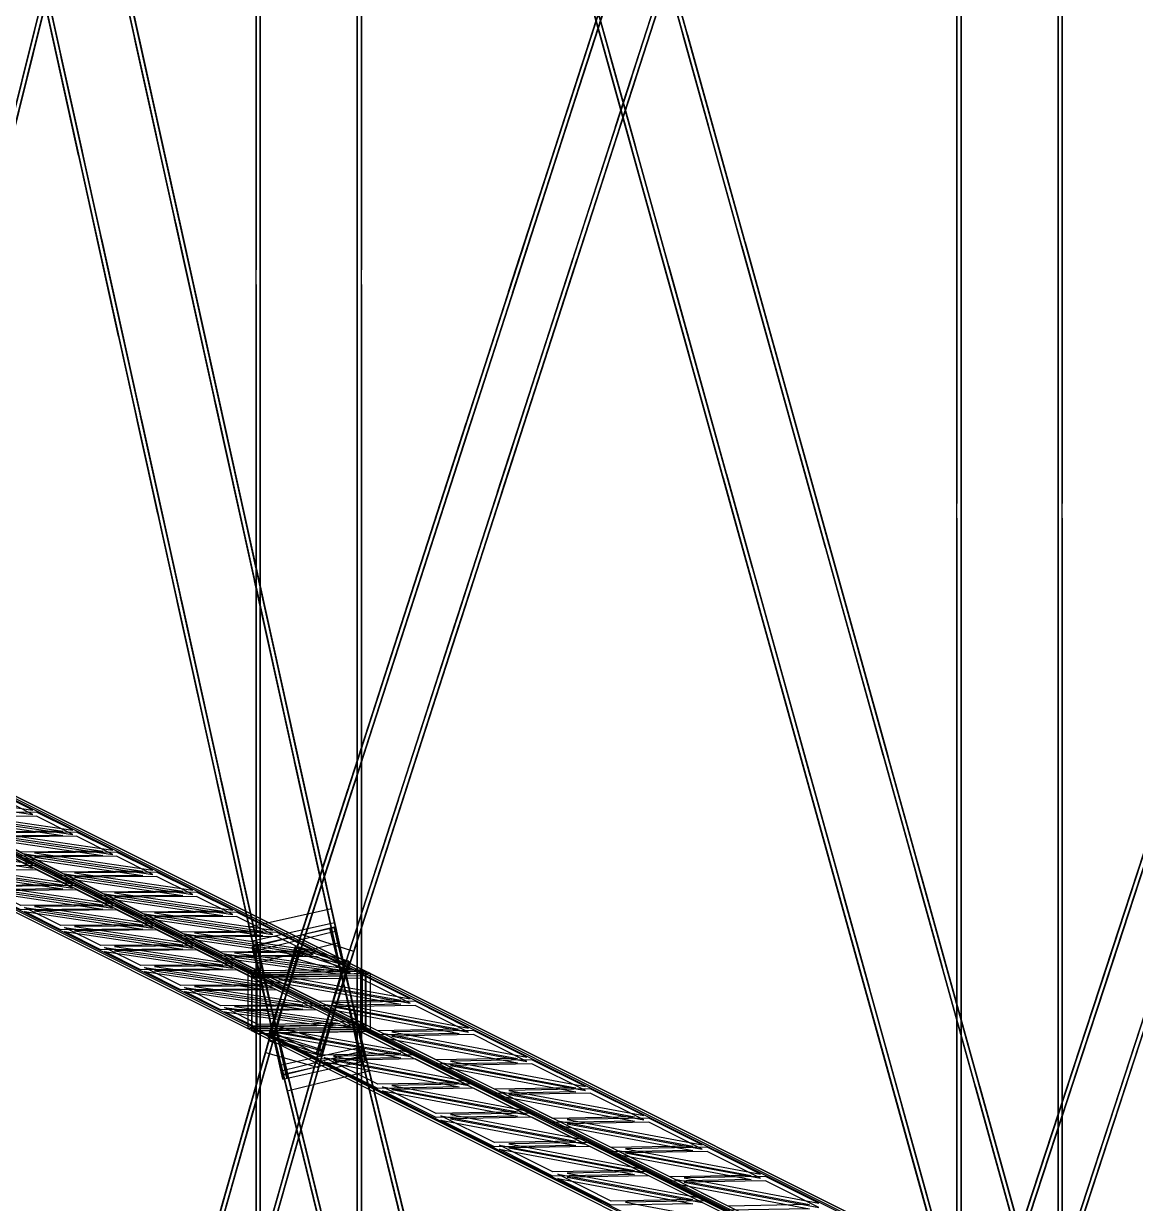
# Model space of a CAD drawing. Header units: millimetres. Extents: x -52000 to 48850, y -48850 to 51750.
# Drawn here: x 15416 to 19641, y -9019 to -4537 of the extents above; entities that cross this region are included whole.
import ezdxf

# ---------------------------------------------------------------- set-up
doc = ezdxf.new("R2010")
doc.units = ezdxf.units.MM
doc.layers.add('D-STR-STRC', color=7, linetype='Continuous', lineweight=25)

msp = doc.modelspace()

# ---------------------------------------------------------------- linework, layer by layer
at = {"layer": 'D-STR-STRC'}
for points in [[(18963.1, -19163.1), (18963.1, 19163.1)], [(19363.1, -19163.1), (19363.1, 19163.1)], [(16300, -16500), (16300, 16500)], [(16700, -16500), (16700, 16500)], [(16598.3, -7953.5), (14773.6, 296.5)], [(16601.9, -7969.8), (14777.3, 280.2)], [(19247.4, -9287.4), (16584.3, 294.2)], [(19251.8, -9303.1), (16588.7, 278.5)], [(16285.8, -8022.6), (14461.2, 227.4)], [(16289.5, -8038.9), (14464.8, 211.1)], [(18939.1, -9373.1), (16276, 208.5)], [(18943.5, -9388.8), (16280.3, 192.8)], [(19112.8, 186), (16449.7, -8064)], [(19118.1, 202.2), (16454.9, -8047.8)], [(22254.4, 190.4), (19115, -9391.2)], [(16645.7, 150.8), (14821.1, -7186.8)], [(19317.9, 137.7), (16654.8, -8112.3)], [(22249.5, 175.4), (19110.1, -9406.2)], [(16641.5, 134), (14816.9, -7203.6)], [(19312.7, 121.5), (16649.5, -8128.5)], [(22449.1, 110), (19309.7, -9471.6)], [(22454, 125), (19314.6, -9456.6)], [(19013.6, -121.5), (16350.5, -8371.5)], [(22151.1, -125), (19011.7, -9706.6)], [(22156, -110), (19016.6, -9691.5)], [(19008.4, -137.7), (16345.2, -8387.7)], [(22355.6, -175.4), (19216.2, -9756.9)], [(16558.1, -201.5), (14733.4, -7539.2)], [(16562.3, -184.7), (14737.6, -7522.4)], [(16710.5, -8461.1), (14885.9, -211.1)], [(19208.2, -202.2), (16545.1, -8452.2)], [(19213.4, -186), (16550.3, -8436)], [(19382.8, -9774.4), (16719.7, -192.8)], [(19387.1, -9790.1), (16724, -208.5)], [(22350.7, -190.4), (19211.2, -9771.9)], [(16714.2, -8477.4), (14889.5, -227.4)], [(16398.1, -8530.2), (14573.4, -280.2)], [(16401.7, -8546.5), (14577.1, -296.5)], [(19074.5, -9860.1), (16411.3, -278.5)], [(19078.8, -9875.8), (16415.7, -294.2)], [(16282.1, -8142.4), (14457.5, -7230.1)], [(16301.9, -8142.2), (14477.3, -7229.9)], [(16698.1, -8138.3), (14873.4, -7226)], [(16717.9, -8138.1), (14893.2, -7225.8)], [(16282.1, -8361.9), (14457.5, -7449.5)], [(16301.9, -8361.7), (14477.3, -7449.3)], [(16698.1, -8357.8), (14873.4, -7445.5)], [(16717.9, -8357.6), (14893.2, -7445.3)], [(16598.3, -7953.5), (16586.5, -7900.3)], [(16285.8, -8022.6), (16274.1, -7969.4)], [(19259.4, -18882.7), (16596.3, -7969.6)], [(16611.1, -8030.4), (16596.3, -7969.6)], [(16471.1, -7997.7), (16454.9, -8047.8)], [(19263.1, -18897.9), (16600, -7984.8)], [(16445.2, -8058.7), (14620.5, -14484.1)], [(16450, -8041.6), (14625.4, -14467)], [(18948.5, -18958.6), (16285.4, -8045.5)], [(16300.2, -8106.3), (16285.4, -8045.5)], [(18952.2, -18973.7), (16289.1, -8060.6)], [(16450, -8041.6), (16437.5, -8085.6)], [(16670.9, -8062.2), (16654.8, -8112.3)], [(16652, -8099), (14827.4, -14524.3)], [(16652, -8099), (16639.5, -8143)], [(16647.2, -8116.1), (14822.5, -14541.5)], [(16282.1, -8142.4), (16268.3, -8135.5)], [(18947, -9475.9), (16283.8, -8144.4)], [(16302.4, -8153.7), (16283.8, -8144.4)], [(18966.6, -9475.6), (16303.5, -8144)], [(19359.6, -9468.5), (16696.5, -8137)], [(16717.9, -8138.1), (16704, -8131.2)], [(19379.3, -9468.2), (16716.2, -8136.6)], [(16734.8, -8145.9), (16716.2, -8136.6)], [(16282.1, -8361.9), (16268.3, -8354.9)], [(18947, -9694.9), (16283.8, -8363.4)], [(16302.4, -8372.7), (16283.8, -8363.4)], [(18966.6, -9694.6), (16303.5, -8363)], [(16361.4, -8337.6), (16345.2, -8387.7)], [(19359.6, -9687.5), (16696.5, -8356)], [(16717.9, -8357.6), (16704, -8350.7)], [(19379.3, -9687.2), (16716.2, -8355.6)], [(16734.8, -8364.9), (16716.2, -8355.6)], [(16348, -8401), (14523.3, -14826.3)], [(16352.8, -8383.9), (14528.2, -14809.2)], [(16348, -8401), (16335.5, -8445)], [(16561.2, -8402.1), (16545.1, -8452.2)], [(16714.2, -8477.4), (16702.4, -8424.2)], [(16550, -8458.4), (14725.3, -14883.7)], [(16554.8, -8441.3), (14730.2, -14866.6)], [(16550, -8458.4), (16537.5, -8502.3)], [(19374, -19352.5), (16710.9, -8439.4)], [(19377.7, -19367.7), (16714.6, -8454.5)], [(16729.4, -8515.3), (16714.6, -8454.5)], [(16401.7, -8546.5), (16389.9, -8493.3)], [(19063.2, -19428.4), (16400, -8515.2)], [(19066.9, -19443.5), (16403.7, -8530.4)], [(16418.6, -8591.2), (16403.7, -8530.4)]]:
    msp.add_lwpolyline(points, dxfattribs=at)
for points in [[(18979.1, -19163.1), (18979.1, -19163.1), (18979.1, 19163.1), (18979.1, 19163.1)], [(19347.1, -19163.1), (19347.1, -19163.1), (19347.1, 19163.1), (19347.1, 19163.1)], [(16316, -16500), (16316, -16500), (16316, 16500), (16316, 16500)], [(16684, -16500), (16684, -16500), (16684, 16500), (16684, 16500)], [(16698.5, -8480.9), (16582.7, -7956.9), (14758, 293.1), (14873.9, -230.9)], [(16714.2, -8477.4), (16598.3, -7953.5), (14773.6, 296.5), (14889.5, -227.4)], [(19371.7, -9794.4), (19232, -9291.7), (16568.9, 289.9), (16708.6, -212.8)], [(19387.1, -9790.1), (19247.4, -9287.4), (16584.3, 294.2), (16724, -208.5)], [(16401.7, -8546.5), (16285.8, -8022.6), (14461.2, 227.4), (14577.1, -296.5)], [(16417.3, -8543.1), (16301.5, -8019.1), (14476.8, 230.9), (14592.7, -293.1)], [(19078.8, -9875.8), (18939.1, -9373.1), (16276, 208.5), (16415.7, -294.2)], [(19094.3, -9871.5), (18954.5, -9368.8), (16291.4, 212.8), (16431.1, -289.9)], [(19118.1, 202.2), (19008.4, -137.7), (16345.2, -8387.7), (16454.9, -8047.8)], [(19133.3, 197.2), (19023.6, -142.6), (16360.5, -8392.6), (16470.2, -8052.8)], [(22254.4, 190.4), (22151.1, -125), (19011.7, -9706.6), (19115, -9391.2)], [(22269.7, 185.4), (22166.3, -130), (19026.9, -9711.5), (19130.2, -9396.2)], [(16630.2, 154.7), (16542.6, -197.6), (14717.9, -7535.3), (14805.5, -7183)], [(16645.7, 150.8), (16558.1, -201.5), (14733.4, -7539.2), (14821.1, -7186.8)], [(19302.7, 142.6), (19193, -197.2), (16529.8, -8447.2), (16639.5, -8107.4)], [(19317.9, 137.7), (19208.2, -202.2), (16545.1, -8452.2), (16654.8, -8112.3)], [(22438.8, 130), (22335.5, -185.4), (19196, -9767), (19299.4, -9451.6)], [(22454, 125), (22350.7, -190.4), (19211.2, -9771.9), (19314.6, -9456.6)], [(16300, -5472.5), (16300, -5472.5), (16300, -2777.5), (16300, -2777.5)], [(16316, -5472.5), (16316, -5472.5), (16316, -2777.5), (16316, -2777.5)], [(16684, -5472.5), (16684, -5472.5), (16684, -2777.5), (16684, -2777.5)], [(16700, -5472.5), (16700, -5472.5), (16700, -2777.5), (16700, -2777.5)], [(18963.1, -6360.2), (18963.1, -6360.2), (18963.1, -3221.4), (18963.1, -3221.4)], [(18979.1, -6360.2), (18979.1, -6360.2), (18979.1, -3221.4), (18979.1, -3221.4)], [(19347.1, -6360.2), (19347.1, -6360.2), (19347.1, -3221.4), (19347.1, -3221.4)], [(19363.1, -6360.2), (19363.1, -6360.2), (19363.1, -3221.4), (19363.1, -3221.4)], [(18017.3, -4921.5), (17904.9, -4516.9), (17698.5, -3774.3)], [(18020.2, -4931.7), (17813.8, -4189), (17701.3, -3784.5)], [(18032.8, -4917.2), (17920.3, -4512.7), (17713.9, -3770)], [(18035.6, -4927.4), (17829.2, -4184.7), (17716.8, -3780.2)], [(17739.9, -4998.6), (17627.4, -4594.1), (17421, -3851.4)], [(17724.4, -5002.9), (17612, -4598.4), (17405.6, -3855.7)], [(17727.3, -5013.1), (17520.9, -4270.4), (17408.4, -3865.9)], [(17742.7, -5008.8), (17536.3, -4266.2), (17423.9, -3861.6)], [(15919.6, -4959.2), (15826.4, -4537.5), (15686.1, -3903.3)], [(15922.5, -4972.1), (15782.2, -4337.8), (15689, -3916.1)], [(15935.3, -4955.7), (15842, -4534.1), (15701.7, -3899.8)], [(15938.1, -4968.6), (15797.8, -4334.3), (15704.6, -3912.7)], [(15622.8, -5024.8), (15529.6, -4603.2), (15389.3, -3968.9)], [(15625.7, -5037.7), (15485.4, -4403.4), (15392.1, -3981.8)], [(15638.4, -5021.4), (15545.2, -4599.7), (15404.9, -3965.4)], [(15641.3, -5034.2), (15501, -4400), (15407.8, -3978.3)], [(17759.8, -4005.4), (17682.8, -4244.1), (17477, -4881.5)], [(17764.3, -3991.5), (17558.6, -4628.9), (17481.5, -4867.6)], [(17775.1, -4010.3), (17698, -4249), (17492.3, -4886.4)], [(17779.5, -3996.4), (17573.8, -4633.8), (17496.7, -4872.5)], [(17944.5, -4065), (17867.4, -4303.7), (17661.7, -4941.1)], [(17948.9, -4051.1), (17743.2, -4688.5), (17666.1, -4927.2)], [(17959.7, -4069.9), (17882.6, -4308.6), (17676.9, -4946)], [(17964.2, -4056), (17758.4, -4693.4), (17681.4, -4932.1)], [(15544.7, -4210.3), (15483.2, -4457.8), (15343.3, -5020.5)], [(15548.7, -4194.6), (15408.7, -4757.2), (15347.2, -5004.7)], [(15564.2, -4198.4), (15424.3, -4761.1), (15362.7, -5008.6)], [(15560.3, -4214.2), (15498.7, -4461.7), (15358.8, -5024.4)], [(18254.7, -5715.6), (18142.3, -5311.1), (17935.8, -4568.5)], [(16071.7, -5646.7), (15978.5, -5225), (15838.2, -4590.8)], [(16074.6, -5659.6), (15934.3, -5025.3), (15841, -4603.6)], [(16087.3, -5643.2), (15994.1, -5221.6), (15853.8, -4587.3)], [(16090.2, -5656.1), (15949.9, -5021.8), (15856.6, -4600.2)], [(18239.3, -5719.9), (18126.8, -5315.4), (17920.4, -4572.7)], [(18242.1, -5730.2), (18035.7, -4987.5), (17923.3, -4583)], [(18257.5, -5725.9), (18051.1, -4983.2), (17938.7, -4578.7)], [(15774.9, -5712.3), (15681.6, -5290.7), (15541.3, -4656.4)], [(15790.5, -5708.9), (15697.2, -5287.2), (15557, -4652.9)], [(17946.4, -5801.3), (17833.9, -5396.8), (17627.5, -4654.1)], [(17961.8, -5797.1), (17849.4, -5392.5), (17642.9, -4649.9)], [(17964.6, -5807.3), (17758.2, -5064.6), (17645.8, -4660.1)], [(15777.7, -5725.2), (15637.4, -5090.9), (15544.2, -4669.3)], [(15793.3, -5721.7), (15653.1, -5087.5), (15559.8, -4665.8)], [(17537.9, -4692.9), (17460.9, -4931.6), (17255.1, -5569)], [(17542.4, -4679), (17336.6, -5316.4), (17259.6, -5555.1)], [(17553.1, -4697.8), (17476.1, -4936.5), (17270.3, -5573.9)], [(17557.6, -4683.9), (17351.9, -5321.3), (17274.8, -5560)], [(17949.2, -5811.6), (17742.8, -5068.9), (17630.4, -4664.4)], [(17727, -4738.6), (17521.3, -5376), (17444.2, -5614.7)], [(17742.2, -4743.5), (17536.5, -5380.9), (17459.4, -5619.6)], [(17722.5, -4752.5), (17645.5, -4991.2), (17439.7, -5628.6)], [(17737.8, -4757.4), (17660.7, -4996.1), (17455, -5633.5)], [(16223.8, -6334.2), (16130.5, -5912.5), (15990.2, -5278.3)], [(16239.4, -6330.7), (16146.1, -5909.1), (16005.8, -5274.8)], [(16242.2, -6343.6), (16101.9, -5709.3), (16008.7, -5287.7)], [(16226.6, -6347.1), (16086.3, -5712.8), (15993.1, -5291.1)], [(15926.9, -6399.8), (15833.7, -5978.2), (15693.4, -5343.9)], [(15929.8, -6412.7), (15789.5, -5778.4), (15696.2, -5356.8)], [(15942.5, -6396.4), (15849.3, -5974.7), (15709, -5340.4)], [(15945.4, -6409.2), (15805.1, -5775), (15711.9, -5353.3)], [(17320.5, -5366.5), (17114.7, -6003.9), (17037.7, -6242.6)], [(17335.7, -5371.4), (17129.9, -6008.8), (17052.9, -6247.5)], [(18461.2, -6518.4), (18348.8, -6113.9), (18142.3, -5371.2)], [(18476.6, -6514.1), (18364.2, -6109.6), (18157.8, -5366.9)], [(18479.5, -6524.3), (18273, -5781.7), (18160.6, -5377.2)], [(17316, -5380.4), (17238.9, -5619.1), (17033.2, -6256.5)], [(17331.2, -5385.3), (17254.2, -5624), (17048.4, -6261.4)], [(18464, -6528.6), (18257.6, -5786), (18145.2, -5381.4)], [(17500.6, -5440), (17423.6, -5678.7), (17217.8, -6316.1)], [(17505.1, -5426.1), (17299.3, -6063.5), (17222.3, -6302.2)], [(17515.8, -5444.9), (17438.8, -5683.6), (17233, -6321)], [(17520.3, -5431), (17314.6, -6068.4), (17237.5, -6307.1)], [(18168.3, -6599.8), (18055.9, -6195.3), (17849.5, -5452.6)], [(18171.1, -6610), (17964.7, -5867.4), (17852.3, -5462.9)], [(18183.7, -6595.5), (18071.3, -6191), (17864.9, -5448.3)], [(18186.6, -6605.8), (17980.1, -5863.1), (17867.7, -5458.6)], [(16300, -8222.5), (16300, -8222.5), (16300, -5527.5), (16300, -5527.5)], [(16316, -8222.5), (16316, -8222.5), (16316, -5527.5), (16316, -5527.5)], [(16684, -8222.5), (16684, -8222.5), (16684, -5527.5), (16684, -5527.5)], [(16700, -8222.5), (16700, -8222.5), (16700, -5527.5), (16700, -5527.5)], [(16375.8, -7021.7), (16282.6, -6600), (16142.3, -5965.8)], [(16378.7, -7034.6), (16238.4, -6400.3), (16145.1, -5978.6)], [(16391.4, -7018.2), (16298.2, -6596.6), (16157.9, -5962.3)], [(16394.3, -7031.1), (16254, -6396.8), (16160.7, -5975.2)], [(16079, -7087.3), (15985.7, -6665.7), (15845.4, -6031.4)], [(16081.8, -7100.2), (15941.5, -6465.9), (15848.3, -6044.3)], [(16094.6, -7083.9), (16001.4, -6662.2), (15861.1, -6027.9)], [(16097.5, -7096.7), (15957.2, -6462.5), (15863.9, -6040.8)], [(17094.1, -6067.9), (17017, -6306.6), (16811.3, -6944)], [(17098.5, -6054), (16892.8, -6691.4), (16815.7, -6930.1)], [(17109.3, -6072.8), (17032.2, -6311.5), (16826.5, -6948.9)], [(17113.8, -6058.9), (16908, -6696.3), (16831, -6935)], [(17278.7, -6127.5), (17201.6, -6366.2), (16995.9, -7003.6)], [(17283.2, -6113.6), (17077.4, -6751), (17000.4, -6989.7)], [(17293.9, -6132.4), (17216.9, -6371.1), (17011.1, -7008.5)], [(17298.4, -6118.5), (17092.6, -6755.9), (17015.6, -6994.6)], [(18683.1, -7316.9), (18570.7, -6912.3), (18364.3, -6169.7)], [(18686, -7327.1), (18479.6, -6584.4), (18367.1, -6179.9)], [(18698.5, -7312.6), (18586.1, -6908.1), (18379.7, -6165.4)], [(18701.4, -7322.8), (18495, -6580.1), (18382.5, -6175.6)], [(18390.2, -7398.3), (18277.8, -6993.7), (18071.4, -6251.1)], [(18393.1, -7408.5), (18186.7, -6665.8), (18074.2, -6261.3)], [(18405.6, -7394), (18293.2, -6989.5), (18086.8, -6246.8)], [(18408.5, -7404.2), (18202.1, -6661.5), (18089.6, -6257)], [(18963.1, -9554.1), (18963.1, -9554.1), (18963.1, -6415.2), (18963.1, -6415.2)], [(18979.1, -9554.1), (18979.1, -9554.1), (18979.1, -6415.2), (18979.1, -6415.2)], [(19347.1, -9554.1), (19347.1, -9554.1), (19347.1, -6415.2), (19347.1, -6415.2)], [(19363.1, -9554.1), (19363.1, -9554.1), (19363.1, -6415.2), (19363.1, -6415.2)], [(16527.9, -7709.2), (16434.6, -7287.5), (16294.3, -6653.3)], [(16530.7, -7722.1), (16390.4, -7087.8), (16297.2, -6666.1)], [(16543.5, -7705.7), (16450.2, -7284.1), (16309.9, -6649.8)], [(16546.3, -7718.6), (16406.1, -7084.3), (16312.8, -6662.7)], [(16231, -7774.8), (16137.8, -7353.2), (15997.5, -6718.9)], [(16246.7, -7771.4), (16153.4, -7349.7), (16013.1, -6715.4)], [(16233.9, -7787.7), (16093.6, -7153.4), (16000.4, -6731.8)], [(16249.5, -7784.2), (16109.2, -7150), (16016, -6728.3)], [(16872.1, -6755.4), (16795.1, -6994.1), (16589.3, -7631.5)], [(16876.6, -6741.5), (16670.9, -7378.9), (16593.8, -7617.6)], [(16887.4, -6760.3), (16810.3, -6999), (16604.6, -7636.4)], [(16891.8, -6746.4), (16686.1, -7383.8), (16609, -7622.5)], [(17061.2, -6801.1), (16855.5, -7438.5), (16778.4, -7677.2)], [(17076.5, -6806), (16870.7, -7443.4), (16793.7, -7682.1)], [(17056.8, -6815), (16979.7, -7053.7), (16773.9, -7691.1)], [(17072, -6819.9), (16994.9, -7058.6), (16789.2, -7696)], [(18905.1, -8115.3), (18792.6, -7710.8), (18586.2, -6968.1)], [(18907.9, -8125.6), (18701.5, -7382.9), (18589, -6978.4)], [(18920.5, -8111), (18808, -7706.5), (18601.6, -6963.8)], [(18923.3, -8121.3), (18716.9, -7378.6), (18604.5, -6974.1)], [(18612.2, -8196.7), (18499.7, -7792.2), (18293.3, -7049.5)], [(18615, -8207), (18408.6, -7464.3), (18296.2, -7059.8)], [(18627.6, -8192.4), (18515.1, -7787.9), (18308.7, -7045.3)], [(18630.4, -8202.7), (18424, -7460), (18311.6, -7055.5)], [(19873.7, -7075.6), (19801.1, -7297.2), (19558.6, -8037.4)], [(19876.2, -7068.1), (19633.7, -7808.3), (19561.1, -8029.8)], [(19888.9, -7080.6), (19816.3, -7302.1), (19573.8, -8042.4)], [(19891.4, -7073), (19648.9, -7813.3), (19576.3, -8034.8)], [(16717.9, -8138.1), (16282.1, -8142.4), (14457.5, -7230.1), (14893.2, -7225.8)], [(16717.9, -8154.1), (16282.1, -8158.4), (14457.5, -7246), (14893.2, -7241.8)], [(16671.4, -8358.1), (16578.1, -7936.5), (16446.4, -7340.8)], [(16687, -8354.6), (16593.8, -7933), (16462, -7337.3)], [(16689.9, -8367.5), (16558.1, -7771.8), (16464.9, -7350.2)], [(16674.2, -8371), (16542.5, -7775.3), (16449.2, -7353.6)], [(16717.9, -8341.6), (16282.1, -8345.9), (14457.5, -7433.6), (14893.2, -7429.3)], [(16374.6, -8423.7), (16281.3, -8002.1), (16149.6, -7406.4)], [(16377.4, -8436.6), (16245.7, -7840.9), (16152.4, -7419.3)], [(16390.2, -8420.3), (16296.9, -7998.7), (16165.2, -7402.9)], [(16393, -8433.2), (16261.3, -7837.5), (16168, -7415.8)], [(16654.7, -7429), (16460.6, -8030.1), (16383.6, -8268.8)], [(16669.9, -7433.9), (16475.9, -8035), (16398.8, -8273.7)], [(16717.9, -8357.6), (16282.1, -8361.9), (14457.5, -7449.5), (14893.2, -7445.3)], [(15451.8, -7525.3), (15313.6, -7456.2), (15001.6, -7459.2)], [(15451.8, -7541.2), (15313.6, -7472.1), (15001.6, -7475.2)], [(16650.2, -7442.9), (16573.2, -7681.6), (16379.1, -8282.6)], [(16665.4, -7447.8), (16588.4, -7686.5), (16394.4, -8287.6)], [(16834.8, -7502.5), (16757.8, -7741.2), (16563.7, -8342.2)], [(16839.3, -7488.6), (16645.3, -8089.7), (16568.2, -8328.4)], [(16850, -7507.4), (16773, -7746.1), (16579, -8347.2)], [(16854.5, -7493.5), (16660.5, -8094.6), (16583.4, -8333.3)], [(15565.5, -7604.9), (15253.5, -7607.9), (15115.4, -7538.8)], [(15565.5, -7620.8), (15253.5, -7623.9), (15115.4, -7554.8)], [(15603.8, -7601.3), (15465.6, -7532.2), (15153.7, -7535.3)], [(15603.8, -7617.3), (15465.6, -7548.2), (15153.7, -7551.2)], [(15717.6, -7680.9), (15405.6, -7683.9), (15267.4, -7614.9)], [(15755.9, -7677.3), (15617.7, -7608.2), (15305.7, -7611.3)], [(15451.8, -7728.8), (15313.6, -7659.7), (15001.6, -7662.7)], [(15717.6, -7696.9), (15405.6, -7699.9), (15267.4, -7630.8)], [(15755.9, -7693.3), (15617.7, -7624.2), (15305.7, -7627.3)], [(15451.8, -7744.7), (15313.6, -7675.6), (15001.6, -7678.7)], [(15869.6, -7756.9), (15557.7, -7760), (15419.5, -7690.9)], [(15869.6, -7772.9), (15557.7, -7775.9), (15419.5, -7706.8)], [(15907.9, -7753.4), (15769.7, -7684.3), (15457.8, -7687.3)], [(15907.9, -7769.3), (15769.7, -7700.2), (15457.8, -7703.3)], [(15565.5, -7808.4), (15253.5, -7811.4), (15115.4, -7742.3)], [(15603.8, -7804.8), (15465.6, -7735.7), (15153.7, -7738.8)], [(15603.8, -7820.8), (15465.6, -7751.7), (15153.7, -7754.7)], [(15565.5, -7824.3), (15253.5, -7827.4), (15115.4, -7758.3)], [(16021.7, -7832.9), (15709.7, -7836), (15571.5, -7766.9)], [(16021.7, -7848.9), (15709.7, -7852), (15571.5, -7782.9)], [(16060, -7829.4), (15921.8, -7760.3), (15609.8, -7763.4)], [(16060, -7845.3), (15921.8, -7776.3), (15609.8, -7779.3)], [(19127, -8913.8), (19014.6, -8509.3), (18808.1, -7766.6)], [(19129.8, -8924), (18923.4, -8181.4), (18811, -7776.8)], [(19142.4, -8909.5), (19030, -8505), (18823.5, -7762.3)], [(19145.2, -8919.7), (18938.8, -8177.1), (18826.4, -7772.5)], [(15717.6, -7884.4), (15405.6, -7887.4), (15267.4, -7818.4)], [(15717.6, -7900.4), (15405.6, -7903.4), (15267.4, -7834.3)], [(15755.9, -7880.8), (15617.7, -7811.7), (15305.7, -7814.8)], [(15755.9, -7896.8), (15617.7, -7827.7), (15305.7, -7830.8)], [(16173.7, -7909), (15861.8, -7912), (15723.6, -7842.9)], [(16212, -7905.4), (16073.9, -7836.3), (15761.9, -7839.4)], [(15907.9, -7956.9), (15769.7, -7887.8), (15457.8, -7890.8)], [(16173.7, -7924.9), (15861.8, -7928), (15723.6, -7858.9)], [(16212, -7921.4), (16073.9, -7852.3), (15761.9, -7855.3)], [(18834.1, -8995.2), (18721.7, -8590.7), (18515.2, -7848)], [(18836.9, -9005.4), (18630.5, -8262.8), (18518.1, -7858.2)], [(18849.5, -8990.9), (18737.1, -8586.4), (18530.6, -7843.7)], [(18852.3, -9001.1), (18645.9, -8258.5), (18533.5, -7854)], [(19612.1, -7874.1), (19539.5, -8095.6), (19297, -8835.8)], [(19614.6, -7866.5), (19372, -8606.7), (19299.5, -8828.3)], [(19627.3, -7879.1), (19554.7, -8100.6), (19312.2, -8840.8)], [(19629.8, -7871.5), (19387.2, -8611.7), (19314.7, -8833.2)], [(15869.6, -7960.4), (15557.7, -7963.5), (15419.5, -7894.4)], [(15869.6, -7976.4), (15557.7, -7979.4), (15419.5, -7910.3)], [(15907.9, -7972.8), (15769.7, -7903.7), (15457.8, -7906.8)], [(16325.8, -7985), (16013.8, -7988.1), (15875.6, -7919)], [(16364.1, -7981.4), (16225.9, -7912.3), (15914, -7915.4)], [(16364.1, -7997.4), (16225.9, -7928.3), (15914, -7931.4)], [(16389.9, -8493.3), (16702.4, -8424.2), (16586.5, -7900.3), (16274.1, -7969.4)], [(19798.9, -7926.9), (19556.4, -8667.1), (19483.8, -8888.7)], [(19814.1, -7931.9), (19571.6, -8672.1), (19499, -8893.6)], [(16021.7, -8036.4), (15709.7, -8039.5), (15571.5, -7970.4)], [(16060, -8032.9), (15921.8, -7963.8), (15609.8, -7966.9)], [(16325.8, -8001), (16013.8, -8004), (15875.6, -7934.9)], [(16289.1, -8060.6), (16600, -7984.8), (16596.3, -7969.6), (16285.4, -8045.5)], [(16403.7, -8530.4), (16714.6, -8454.5), (16596.3, -7969.6), (16285.4, -8045.5)], [(16289.5, -8038.9), (16601.9, -7969.8), (16598.3, -7953.5), (16285.8, -8022.6)], [(16401.7, -8546.5), (16714.2, -8477.4), (16598.3, -7953.5), (16285.8, -8022.6)], [(19362.2, -19371.5), (19243.9, -18886.5), (16580.7, -7973.4), (16699.1, -8458.3)], [(19377.7, -19367.7), (19259.4, -18882.7), (16596.3, -7969.6), (16714.6, -8454.5)], [(19796.5, -7934.5), (19723.9, -8156), (19481.3, -8896.2)], [(19811.7, -7939.5), (19739.1, -8161), (19496.5, -8901.2)], [(16021.7, -8052.4), (15709.7, -8055.5), (15571.5, -7986.4)], [(16060, -8048.8), (15921.8, -7979.8), (15609.8, -7982.8)], [(16477.8, -8061), (16165.9, -8064.1), (16027.7, -7995)], [(16477.8, -8077), (16165.9, -8080), (16027.7, -8011)], [(16516.2, -8057.5), (16378, -7988.4), (16066, -7991.4)], [(16516.2, -8073.4), (16378, -8004.3), (16066, -8007.4)], [(16670.9, -8062.2), (16471.1, -7997.7), (16361.4, -8337.6), (16561.2, -8402.1)], [(16450, -8041.6), (16348, -8401), (14523.3, -14826.3), (14625.4, -14467)], [(16465.4, -8046), (16363.4, -8405.4), (14538.7, -14830.7), (14640.8, -14471.4)], [(16173.7, -8112.5), (15861.8, -8115.5), (15723.6, -8046.4)], [(16173.7, -8128.4), (15861.8, -8131.5), (15723.6, -8062.4)], [(16212, -8108.9), (16073.9, -8039.8), (15761.9, -8042.9)], [(16212, -8124.9), (16073.9, -8055.8), (15761.9, -8058.8)], [(16658.2, -8128.5), (16530, -8064.4), (16218.1, -8067.5)], [(19066.9, -19443.5), (18948.5, -18958.6), (16285.4, -8045.5), (16403.7, -8530.4)], [(16418.6, -8591.2), (16729.4, -8515.3), (16611.1, -8030.4), (16300.2, -8106.3)], [(19082.4, -19439.7), (18964.1, -18954.8), (16300.9, -8041.7), (16419.3, -8526.6)], [(16654.8, -8112.3), (16454.9, -8047.8), (16345.2, -8387.7), (16545.1, -8452.2)], [(16652, -8099), (16450, -8041.6), (16348, -8401), (16550, -8458.4)], [(16652, -8099), (16450, -8041.6), (16445.2, -8058.7), (16647.2, -8116.1)], [(16654.8, -8112.3), (16454.9, -8047.8), (16449.7, -8064), (16649.5, -8128.5)], [(16636.6, -8094.6), (16534.6, -8454), (14709.9, -14879.3), (14812, -14520)], [(16652, -8099), (16550, -8458.4), (14725.3, -14883.7), (14827.4, -14524.3)], [(16619.8, -8132), (16307.9, -8135.1), (16179.7, -8071)], [(16619.8, -8148), (16307.9, -8151), (16179.7, -8087)], [(16658.2, -8144.4), (16530, -8080.4), (16218.1, -8083.4)], [(16639.5, -8143), (16437.5, -8085.6), (16335.5, -8445), (16537.5, -8502.3)], [(16901.2, -9286.6), (16806, -8896.4), (16609.6, -8091.9)], [(16902.8, -9293.4), (16706.5, -8488.8), (16611.3, -8098.6)], [(16916.7, -9282.8), (16821.5, -8892.6), (16625.2, -8088.1)], [(16918.4, -9289.6), (16722, -8485), (16626.8, -8094.8)], [(16325.8, -8188.5), (16013.8, -8191.6), (15875.6, -8122.5)], [(16325.8, -8204.5), (16013.8, -8207.5), (15875.6, -8138.4)], [(16364.1, -8184.9), (16225.9, -8115.8), (15914, -8118.9)], [(16364.1, -8200.9), (16225.9, -8131.8), (15914, -8134.9)], [(16422.2, -8139.6), (16291.7, -8599.2), (16220, -8851.6)], [(16437.6, -8144), (16307.1, -8603.6), (16235.4, -8856)], [(16704, -8350.7), (16704, -8131.2), (16268.3, -8135.5), (16268.3, -8354.9)], [(16717.9, -8357.6), (16717.9, -8138.1), (16282.1, -8142.4), (16282.1, -8361.9)], [(16301.9, -8361.7), (16301.9, -8142.2), (16282.1, -8142.4), (16282.1, -8361.9)], [(19379.3, -9468.2), (18947, -9475.9), (16283.8, -8144.4), (16716.2, -8136.6)], [(16716.2, -8355.6), (16716.2, -8136.6), (16283.8, -8144.4), (16283.8, -8363.4)], [(16303.5, -8363), (16303.5, -8144), (16283.8, -8144.4), (16283.8, -8363.4)], [(19379.3, -9484.1), (18947, -9491.9), (16283.8, -8160.3), (16716.2, -8152.5)], [(16734.8, -8364.9), (16734.8, -8145.9), (16302.4, -8153.7), (16302.4, -8372.7)], [(16849.5, -8246.5), (16540, -8252.1), (16350.1, -8157.2)], [(16885.3, -8241.5), (16695.5, -8146.6), (16386, -8152.2)], [(16716.2, -8355.6), (16716.2, -8136.6), (16696.5, -8137), (16696.5, -8356)], [(16717.9, -8357.6), (16717.9, -8138.1), (16698.1, -8138.3), (16698.1, -8357.8)], [(16477.8, -8264.5), (16165.9, -8267.6), (16027.7, -8198.5)], [(16516.2, -8261), (16378, -8191.9), (16066, -8194.9)], [(16416.9, -8158.3), (16345.2, -8410.7), (16214.7, -8870.3)], [(16432.3, -8162.7), (16360.6, -8415.1), (16230.1, -8874.7)], [(16605.9, -9358.7), (16510.6, -8968.5), (16314.3, -8163.9)], [(16607.5, -9365.4), (16411.2, -8560.9), (16315.9, -8170.7)], [(16621.4, -9354.9), (16526.2, -8964.7), (16329.8, -8160.1)], [(16623.1, -9361.7), (16426.7, -8557.1), (16331.5, -8166.9)], [(16849.5, -8262.4), (16540, -8268), (16350.1, -8173.1)], [(16885.3, -8257.5), (16695.5, -8162.6), (16386, -8168.1)], [(16608.8, -8192.6), (16478.3, -8652.2), (16406.6, -8904.6)], [(16624.2, -8197), (16493.7, -8656.6), (16422, -8909)], [(16477.8, -8280.5), (16165.9, -8283.5), (16027.7, -8214.4)], [(16516.2, -8276.9), (16378, -8207.8), (16066, -8210.9)], [(16603.5, -8211.3), (16531.8, -8463.7), (16401.3, -8923.3)], [(16618.9, -8215.7), (16547.2, -8468.1), (16416.7, -8927.7)], [(16619.8, -8335.5), (16307.9, -8338.6), (16179.7, -8274.5)], [(16619.8, -8351.5), (16307.9, -8354.5), (16179.7, -8290.5)], [(16658.2, -8332), (16530, -8267.9), (16218.1, -8271)], [(16658.2, -8347.9), (16530, -8283.9), (16218.1, -8286.9)], [(16300, -10972.5), (16300, -10972.5), (16300, -8277.5), (16300, -8277.5)], [(16316, -10972.5), (16316, -10972.5), (16316, -8277.5), (16316, -8277.5)], [(17071.4, -8357.5), (16761.9, -8363), (16558.6, -8261.4)], [(17071.4, -8373.4), (16761.9, -8379), (16558.6, -8277.3)], [(17107.2, -8352.5), (16903.9, -8250.8), (16594.4, -8256.4)], [(17107.2, -8368.4), (16903.9, -8266.8), (16594.4, -8272.3)], [(16684, -10972.5), (16684, -10972.5), (16684, -8277.5), (16684, -8277.5)], [(16700, -10972.5), (16700, -10972.5), (16700, -8277.5), (16700, -8277.5)], [(19379.3, -9671.3), (18947, -9679), (16283.8, -8347.5), (16716.2, -8339.7)], [(19379.3, -9687.2), (18947, -9694.9), (16283.8, -8363.4), (16716.2, -8355.6)], [(16550.3, -8436), (16350.5, -8371.5), (16345.2, -8387.7), (16545.1, -8452.2)], [(16849.5, -8449.6), (16540, -8455.2), (16350.1, -8360.2)], [(16849.5, -8465.5), (16540, -8471.1), (16350.1, -8376.2)], [(16885.3, -8444.6), (16695.5, -8349.7), (16386, -8355.3)], [(16885.3, -8460.6), (16695.5, -8365.6), (16386, -8371.2)], [(17293.3, -8468.4), (16983.8, -8474), (16780.5, -8372.3)], [(17329.2, -8463.5), (17125.8, -8361.8), (16816.3, -8367.4)], [(17329.2, -8479.4), (17125.8, -8377.7), (16816.3, -8383.3)], [(16554.8, -8441.3), (16352.8, -8383.9), (16348, -8401), (16550, -8458.4)], [(17293.3, -8484.4), (16983.8, -8489.9), (16780.5, -8388.3)], [(16401.7, -8546.5), (16714.2, -8477.4), (16710.5, -8461.1), (16398.1, -8530.2)], [(16403.7, -8530.4), (16714.6, -8454.5), (16710.9, -8439.4), (16400, -8515.2)], [(17071.4, -8560.6), (16761.9, -8566.1), (16558.6, -8464.5)], [(17107.2, -8555.6), (16903.9, -8453.9), (16594.4, -8459.5)], [(17107.2, -8571.5), (16903.9, -8469.9), (16594.4, -8475.4)], [(17071.4, -8576.5), (16761.9, -8582), (16558.6, -8480.4)], [(17515.2, -8579.4), (17205.7, -8585), (17002.4, -8483.3)], [(17515.2, -8595.3), (17205.7, -8600.9), (17002.4, -8499.2)], [(17551.1, -8574.4), (17347.8, -8472.8), (17038.3, -8478.3)], [(17551.1, -8590.4), (17347.8, -8488.7), (17038.3, -8494.3)], [(17293.3, -8671.5), (16983.8, -8677.1), (16780.5, -8575.4)], [(17293.3, -8687.5), (16983.8, -8693), (16780.5, -8591.3)], [(17329.2, -8666.6), (17125.8, -8564.9), (16816.3, -8570.4)], [(17329.2, -8682.5), (17125.8, -8580.8), (16816.3, -8586.4)], [(17737.2, -8690.4), (17427.7, -8695.9), (17224.3, -8594.3)], [(17773, -8685.4), (17569.7, -8583.7), (17260.2, -8589.3)], [(17773, -8701.3), (17569.7, -8599.7), (17260.2, -8605.2)], [(19337.7, -9671.8), (19225.2, -9267.3), (19030.1, -8565.1)], [(19340.5, -9682), (19145.3, -8979.8), (19032.9, -8575.3)], [(19353.1, -9667.5), (19240.7, -9263), (19045.5, -8560.8)], [(19355.9, -9677.7), (19160.8, -8975.5), (19048.3, -8571)], [(16279.2, -8643.2), (16139.6, -9134.7), (16067.9, -9387.1)], [(16294.6, -8647.5), (16155, -9139), (16083.3, -9391.4)], [(17737.2, -8706.3), (17427.7, -8711.9), (17224.3, -8610.2)], [(19044.8, -9753.2), (18932.3, -9348.7), (18737.2, -8646.5)], [(19060.2, -9748.9), (18947.8, -9344.4), (18752.6, -8642.2)], [(16273.9, -8661.9), (16202.2, -8914.3), (16062.6, -9405.8)], [(16289.3, -8666.3), (16217.6, -8918.7), (16078, -9410.2)], [(17515.2, -8782.5), (17205.7, -8788), (17002.4, -8686.4)], [(17551.1, -8777.5), (17347.8, -8675.9), (17038.3, -8681.4)], [(17551.1, -8793.4), (17347.8, -8691.8), (17038.3, -8697.3)], [(17994.9, -8796.4), (17791.6, -8694.7), (17482.1, -8700.2)], [(19047.6, -9763.4), (18852.4, -9061.2), (18740, -8656.7)], [(19063, -9759.2), (18867.9, -9056.9), (18755.4, -8652.4)], [(19350.5, -8672.6), (19277.9, -8894.1), (19049.2, -9592.1)], [(19353, -8665), (19124.3, -9363), (19051.7, -9584.5)], [(19365.7, -8677.5), (19293.1, -8899.1), (19064.4, -9597.1)], [(19368.2, -8670), (19139.5, -9368), (19066.9, -9589.5)], [(16460.5, -8714.9), (16388.8, -8967.3), (16249.3, -9458.8)], [(16465.8, -8696.2), (16326.2, -9187.7), (16254.6, -9440.1)], [(16475.9, -8719.3), (16404.2, -8971.7), (16264.6, -9463.2)], [(16481.2, -8700.5), (16341.6, -9192), (16270, -9444.4)], [(17515.2, -8798.4), (17205.7, -8804), (17002.4, -8702.3)], [(17959.1, -8801.3), (17649.6, -8806.9), (17446.3, -8705.2)], [(17959.1, -8817.3), (17649.6, -8822.8), (17446.3, -8721.2)], [(17994.9, -8812.3), (17791.6, -8710.6), (17482.1, -8716.2)], [(19534.8, -8733), (19462.3, -8954.5), (19233.6, -9652.5)], [(19537.3, -8725.4), (19308.6, -9423.4), (19236, -9644.9)], [(19550, -8737.9), (19477.5, -8959.5), (19248.8, -9657.5)], [(19552.5, -8730.4), (19323.8, -9428.4), (19251.2, -9649.9)], [(17737.2, -8893.5), (17427.7, -8899), (17224.3, -8797.3)], [(17737.2, -8909.4), (17427.7, -8914.9), (17224.3, -8813.3)], [(17773, -8888.5), (17569.7, -8786.8), (17260.2, -8792.4)], [(17773, -8904.4), (17569.7, -8802.7), (17260.2, -8808.3)], [(18181, -8912.3), (17871.5, -8917.9), (17668.2, -8816.2)], [(18216.9, -8907.3), (18013.5, -8805.7), (17704, -8811.2)], [(18216.9, -8923.3), (18013.5, -8821.6), (17704, -8827.1)], [(18181, -8928.2), (17871.5, -8933.8), (17668.2, -8832.1)], [(17959.1, -9004.4), (17649.6, -9010), (17446.3, -8908.3)], [(17994.9, -8999.4), (17791.6, -8897.8), (17482.1, -8903.3)], [(17994.9, -9015.4), (17791.6, -8913.7), (17482.1, -8919.3)], [(18438.8, -9018.3), (18235.5, -8916.6), (17926, -8922.2)], [(17123.1, -10196.1), (17027.9, -9805.8), (16820.8, -8957.2)], [(17124.8, -10202.8), (16917.7, -9354.2), (16822.4, -8963.9)], [(17138.7, -10192.3), (17043.4, -9802), (16836.3, -8953.4)], [(17140.3, -10199), (16933.2, -9350.4), (16838, -8960.1)], [(17959.1, -9020.4), (17649.6, -9025.9), (17446.3, -8924.2)], [(18402.9, -9023.3), (18093.4, -9028.8), (17890.1, -8927.2)], [(18402.9, -9039.2), (18093.4, -9044.7), (17890.1, -8943.1)], [(18438.8, -9034.2), (18235.5, -8932.6), (17926, -8938.1)], [(18216.9, -9110.4), (18013.5, -9008.7), (17704, -9014.3)]]:
    msp.add_lwpolyline(points, close=True, dxfattribs=at)

doc.saveas('drawing.dxf')
